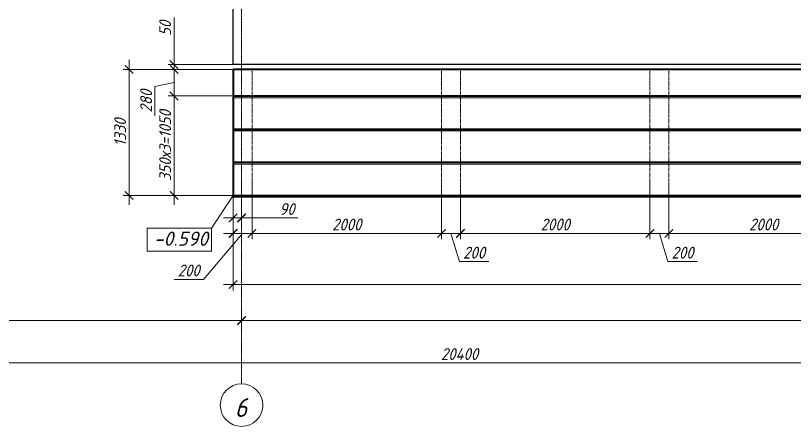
# Model space of a CAD drawing. Header units: millimetres. Extents: x 504091 to 2165846, y 135022 to 442887.
# Drawn here: x 1036159 to 1044380, y 251404 to 255740 of the extents above; entities that cross this region are included whole.
import ezdxf

# ---------------------------------------------------------------- set-up
doc = ezdxf.new("R2010")
doc.units = ezdxf.units.MM
for name, pattern in [('( Dashed )', [0.75, 0.5, -0.25]), ('ADSK_Линия сетки', [25, 20, -2.5, 0, -2.5]), ('осеваяX2', [4, 2.5, -0.5, 0.5, -0.5])]:
    doc.linetypes.add(name, pattern=pattern)
doc.layers.get('Defpoints').update_dxf_attribs({"color": 255})
for name, color, linetype, lineweight in [('Аннотация', 7, 'Continuous', 9), ('Лестницы', 7, 'Continuous', 18), ('Монолит тонкий', 204, 'Continuous', 9), ('Оси', 165, 'осеваяX2', 13), ('отметки', 7, 'Continuous', 20), ('размеры', 7, 'Continuous', 9), ('Размеры КР', 164, 'Continuous', 9)]:
    doc.layers.add(name, color=color, linetype=linetype, lineweight=lineweight)
doc.styles.add('GOST 2.304_new', font='isocpeur.ttf', dxfattribs={"width": 0.9, "oblique": 15})
doc.dimstyles.new('SPDS 1_50', dxfattribs={"dimscale": 50, "dimtxt": 2.5, "dimasz": 1.77, "dimexe": 1.25, "dimexo": 0.625, "dimtad": 1, "dimdec": 0, "dimrnd": 0.001, "dimzin": 9, "dimtxsty": 'GOST 2.304_new', "dimblk": 'ARCHTICK', "dimcen": 2.5, "dimdle": 2, "dimclrt": 256, "dimadec": 0, "dimazin": 2, "dimtfac": 0.75, "dimtdec": 0, "dimtmove": 1, "dimatfit": 3, "dimfxl": 0, "dimtolj": 1, "dimlwd": 9, "dimlwe": 9, "dimarcsym": 0})

# ---------------------------------------------------------------- blocks, each defined once
blk = doc.blocks.new('_ArchTick')
at = {"color": 0, "linetype": 'ByBlock', "const_width": 0.15}
blk.add_lwpolyline([(-0.5, -0.5), (0.5, 0.5)], dxfattribs=at)
blk = doc.blocks.new('*D1604')
at = {"layer": 'Defpoints', "color": 0, "lineweight": 20, "transparency": 16777216}
for p in [(1030644.9, 252073.8), (1051044.9, 252073.8), (1051044.9, 252073.8)]:
    blk.add_point(p, dxfattribs=at)
at = {"layer": 'размеры', "color": 0, "lineweight": 9, "transparency": 16777216}
for p, q in [((1030644.9, 252105.1), (1030644.9, 252136.3)), ((1051044.9, 252105.1), (1051044.9, 252136.3)), ((1030544.9, 252073.8), (1051144.9, 252073.8))]:
    blk.add_line(p, q, dxfattribs=at)
at = {"layer": 'размеры', "color": 0, "lineweight": 9, "transparency": 16777216, "xscale": 88.5, "yscale": 88.5, "zscale": 88.5, "rotation": 180}
blk.add_blockref('_ArchTick', (1030644.9, 252073.8), dxfattribs=at)
at = {"layer": 'размеры', "color": 0, "lineweight": 9, "transparency": 16777216, "xscale": 88.5, "yscale": 88.5, "zscale": 88.5}
blk.add_blockref('_ArchTick', (1051044.9, 252073.8), dxfattribs=at)
at = {"layer": 'размеры', "lineweight": 20, "transparency": 16777216, "insert": (1040844.9, 252167.6), "char_height": 125, "width": 145.965, "attachment_point": 5, "style": 'GOST 2.304_new'}
blk.add_mtext('\\A1;20400', dxfattribs=at)
blk = doc.blocks.new('*D1605')
at = {"layer": 'Defpoints', "color": 0, "lineweight": 20, "transparency": 16777216}
for p in [(1030644.9, 252620.8), (1038544.9, 252620.8), (1038544.9, 252520.8)]:
    blk.add_point(p, dxfattribs=at)
at = {"layer": 'Размеры КР', "color": 0, "lineweight": 9, "transparency": 16777216}
for p, q in [((1030644.9, 252589.5), (1030644.9, 252458.3)), ((1038544.9, 252589.5), (1038544.9, 252458.3)), ((1030544.9, 252520.8), (1038644.9, 252520.8))]:
    blk.add_line(p, q, dxfattribs=at)
at = {"layer": 'Размеры КР', "color": 0, "lineweight": 9, "transparency": 16777216, "xscale": 88.5, "yscale": 88.5, "zscale": 88.5, "rotation": 180}
blk.add_blockref('_ArchTick', (1030644.9, 252520.8), dxfattribs=at)
at = {"layer": 'Размеры КР', "color": 0, "lineweight": 9, "transparency": 16777216, "xscale": 88.5, "yscale": 88.5, "zscale": 88.5}
blk.add_blockref('_ArchTick', (1038544.9, 252520.8), dxfattribs=at)
at = {"layer": 'Размеры КР', "lineweight": 20, "transparency": 16777216, "insert": (1034594.9, 252614.6), "char_height": 125, "width": 124.154, "attachment_point": 5, "style": 'GOST 2.304_new'}
blk.add_mtext('\\A1;7900', dxfattribs=at)
blk = doc.blocks.new('*D1606')
at = {"layer": 'Defpoints', "color": 0, "lineweight": 20, "transparency": 16777216}
for p in [(1038544.9, 252620.8), (1051044.9, 252620.8), (1051044.9, 252520.8)]:
    blk.add_point(p, dxfattribs=at)
at = {"layer": 'Размеры КР', "color": 0, "lineweight": 9, "transparency": 16777216}
for p, q in [((1038544.9, 252589.5), (1038544.9, 252458.3)), ((1051044.9, 252589.5), (1051044.9, 252458.3)), ((1038444.9, 252520.8), (1051144.9, 252520.8))]:
    blk.add_line(p, q, dxfattribs=at)
at = {"layer": 'Размеры КР', "color": 0, "lineweight": 9, "transparency": 16777216, "xscale": 88.5, "yscale": 88.5, "zscale": 88.5, "rotation": 180}
blk.add_blockref('_ArchTick', (1038544.9, 252520.8), dxfattribs=at)
at = {"layer": 'Размеры КР', "color": 0, "lineweight": 9, "transparency": 16777216, "xscale": 88.5, "yscale": 88.5, "zscale": 88.5}
blk.add_blockref('_ArchTick', (1051044.9, 252520.8), dxfattribs=at)
at = {"layer": 'Размеры КР', "lineweight": 20, "transparency": 16777216, "insert": (1044794.9, 252614.6), "char_height": 125, "width": 145.965, "attachment_point": 5, "style": 'GOST 2.304_new'}
blk.add_mtext('\\A1;12500', dxfattribs=at)
blk = doc.blocks.new('*D1607')
at = {"layer": 'Defpoints', "color": 0, "lineweight": 20, "transparency": 16777216}
for p in [(1030644.9, 252073.8), (1051044.9, 252073.8), (1051044.9, 252073.8)]:
    blk.add_point(p, dxfattribs=at)
at = {"layer": 'Размеры КР', "color": 0, "lineweight": 9, "transparency": 16777216}
for p, q in [((1030644.9, 252105.1), (1030644.9, 252136.3)), ((1051044.9, 252105.1), (1051044.9, 252136.3)), ((1030544.9, 252073.8), (1051144.9, 252073.8))]:
    blk.add_line(p, q, dxfattribs=at)
at = {"layer": 'Размеры КР', "color": 0, "lineweight": 9, "transparency": 16777216, "xscale": 88.5, "yscale": 88.5, "zscale": 88.5, "rotation": 180}
blk.add_blockref('_ArchTick', (1030644.9, 252073.8), dxfattribs=at)
at = {"layer": 'Размеры КР', "color": 0, "lineweight": 9, "transparency": 16777216, "xscale": 88.5, "yscale": 88.5, "zscale": 88.5}
blk.add_blockref('_ArchTick', (1051044.9, 252073.8), dxfattribs=at)
at = {"layer": 'Размеры КР', "lineweight": 20, "transparency": 16777216, "insert": (1040844.9, 252167.6), "char_height": 125, "width": 145.965, "attachment_point": 5, "style": 'GOST 2.304_new'}
blk.add_mtext('\\A1;20400', dxfattribs=at)
blk = doc.blocks.new('*D1628')
at = {"layer": 'Defpoints', "color": 0, "lineweight": 20, "transparency": 16777216}
for p in [(1038454.9, 254016.1), (1038544.9, 254016.1), (1038544.9, 253604.2)]:
    blk.add_point(p, dxfattribs=at)
at = {"layer": 'Размеры КР', "color": 0, "lineweight": 9, "transparency": 16777216}
for p, q in [((1038454.9, 253984.8), (1038454.9, 253541.7)), ((1038544.9, 253984.8), (1038544.9, 253541.7)), ((1038354.9, 253604.2), (1038644.9, 253604.2)), ((1039140, 253604.2), (1038544.9, 253604.2))]:
    blk.add_line(p, q, dxfattribs=at)
at = {"layer": 'Размеры КР', "color": 0, "lineweight": 9, "transparency": 16777216, "xscale": 88.5, "yscale": 88.5, "zscale": 88.5, "rotation": 180}
blk.add_blockref('_ArchTick', (1038454.9, 253604.2), dxfattribs=at)
at = {"layer": 'Размеры КР', "color": 0, "lineweight": 9, "transparency": 16777216, "xscale": 88.5, "yscale": 88.5, "zscale": 88.5}
blk.add_blockref('_ArchTick', (1038544.9, 253604.2), dxfattribs=at)
at = {"layer": 'Размеры КР', "lineweight": 20, "transparency": 16777216, "insert": (1039024.5, 253697.9), "char_height": 125, "attachment_point": 5, "style": 'GOST 2.304_new'}
blk.add_mtext('\\A1;90', dxfattribs=at)
blk = doc.blocks.new('*D1630')
at = {"layer": 'Defpoints', "color": 0, "lineweight": 20, "transparency": 16777216}
for p in [(1038454.9, 254479.1), (1051704.9, 254072.5), (1038454.9, 252900.4)]:
    blk.add_point(p, dxfattribs=at)
at = {"layer": 'Размеры КР', "color": 0, "lineweight": 9, "transparency": 16777216}
for p, q in [((1038454.9, 254447.9), (1038454.9, 252837.9)), ((1051704.9, 254041.3), (1051704.9, 252837.9)), ((1051804.9, 252900.4), (1038354.9, 252900.4))]:
    blk.add_line(p, q, dxfattribs=at)
at = {"layer": 'Размеры КР', "color": 0, "lineweight": 9, "transparency": 16777216, "xscale": 88.5, "yscale": 88.5, "zscale": 88.5, "rotation": 180}
blk.add_blockref('_ArchTick', (1038454.9, 252900.4), dxfattribs=at)
at = {"layer": 'Размеры КР', "color": 0, "lineweight": 9, "transparency": 16777216, "xscale": 88.5, "yscale": 88.5, "zscale": 88.5}
blk.add_blockref('_ArchTick', (1051704.9, 252900.4), dxfattribs=at)
at = {"layer": 'Размеры КР', "lineweight": 20, "transparency": 16777216, "insert": (1045079.9, 252994.2), "char_height": 125, "attachment_point": 5, "style": 'GOST 2.304_new'}
blk.add_mtext('\\A1;13250', dxfattribs=at)
blk = doc.blocks.new('*D1631')
at = {"layer": 'Defpoints', "color": 0, "lineweight": 20, "transparency": 16777216}
for p in [(1037831.8, 254892.4), (1039436.6, 254892.4), (1039483, 253842.4)]:
    blk.add_point(p, dxfattribs=at)
at = {"layer": 'Размеры КР', "color": 0, "lineweight": 9, "transparency": 16777216}
for p, q in [((1037831.8, 253742.4), (1037831.8, 254992.4)), ((1039405.4, 254892.4), (1037769.3, 254892.4)), ((1039451.8, 253842.4), (1037769.3, 253842.4))]:
    blk.add_line(p, q, dxfattribs=at)
at = {"layer": 'Размеры КР', "color": 0, "lineweight": 9, "transparency": 16777216, "xscale": 88.5, "yscale": 88.5, "zscale": 88.5}
for p, rotation in [((1037831.8, 254892.4), 90), ((1037831.8, 253842.4), 270)]:
    blk.add_blockref('_ArchTick', p, dxfattribs=dict(at, rotation=rotation))
at = {"layer": 'Размеры КР', "lineweight": 20, "transparency": 16777216, "insert": (1037738.1, 254367.4), "char_height": 125, "attachment_point": 5, "rotation": 90, "style": 'GOST 2.304_new'}
blk.add_mtext('\\A1;350х3=1050', dxfattribs=at)
blk = doc.blocks.new('*D1632')
at = {"layer": 'Defpoints', "color": 0, "lineweight": 20, "transparency": 16777216}
for p in [(1037831.8, 255172.8), (1038478.8, 255172.8), (1039436.6, 254892.4)]:
    blk.add_point(p, dxfattribs=at)
at = {"layer": 'Размеры КР', "color": 0, "lineweight": 9, "transparency": 16777216}
for p, q in [((1037831.8, 254792.4), (1037831.8, 255272.8)), ((1038447.5, 255172.8), (1037769.3, 255172.8)), ((1037831.8, 255032.6), (1037630.9, 254992.1)), ((1037630.9, 254992.1), (1037630.9, 254682.4)), ((1039405.4, 254892.4), (1037769.3, 254892.4))]:
    blk.add_line(p, q, dxfattribs=at)
at = {"layer": 'Размеры КР', "color": 0, "lineweight": 9, "transparency": 16777216, "xscale": 88.5, "yscale": 88.5, "zscale": 88.5}
for p, rotation in [((1037831.8, 255172.8), 90), ((1037831.8, 254892.4), 270)]:
    blk.add_blockref('_ArchTick', p, dxfattribs=dict(at, rotation=rotation))
at = {"layer": 'Размеры КР', "lineweight": 20, "transparency": 16777216, "insert": (1037537.2, 254837.2), "char_height": 125, "attachment_point": 5, "rotation": 90, "style": 'GOST 2.304_new'}
blk.add_mtext('\\A1;280', dxfattribs=at)
blk = doc.blocks.new('*D1633')
at = {"layer": 'Defpoints', "color": 0, "lineweight": 20, "transparency": 16777216}
for p in [(1037831.8, 255222.8), (1038478.8, 255172.8), (1038504.1, 255222.8)]:
    blk.add_point(p, dxfattribs=at)
at = {"layer": 'Размеры КР', "color": 0, "lineweight": 9, "transparency": 16777216}
for p, q in [((1037831.8, 255721.3), (1037831.8, 255222.8)), ((1037831.8, 255222.8), (1037831.8, 255311.3)), ((1038472.8, 255222.8), (1037769.3, 255222.8)), ((1038447.5, 255172.8), (1037769.3, 255172.8)), ((1037831.8, 255172.8), (1037831.8, 255222.8)), ((1037831.8, 255172.8), (1037831.8, 255222.8)), ((1037831.8, 255172.8), (1037831.8, 255084.3))]:
    blk.add_line(p, q, dxfattribs=at)
at = {"layer": 'Размеры КР', "color": 0, "lineweight": 9, "transparency": 16777216, "xscale": 88.5, "yscale": 88.5, "zscale": 88.5}
for p, rotation in [((1037831.8, 255222.8), 270), ((1037831.8, 255172.8), 90)]:
    blk.add_blockref('_ArchTick', p, dxfattribs=dict(at, rotation=rotation))
at = {"layer": 'Размеры КР', "lineweight": 20, "transparency": 16777216, "insert": (1037738.1, 255605.8), "char_height": 125, "attachment_point": 5, "rotation": 90, "style": 'GOST 2.304_new'}
blk.add_mtext('\\A1;50', dxfattribs=at)
blk = doc.blocks.new('*D1634')
at = {"layer": 'Defpoints', "color": 0, "lineweight": 20, "transparency": 16777216}
for p in [(1037357, 255172.8), (1039278.6, 255172.8), (1039549.2, 253842.4)]:
    blk.add_point(p, dxfattribs=at)
at = {"layer": 'Размеры КР', "color": 0, "lineweight": 9, "transparency": 16777216}
for p, q in [((1037357, 253742.4), (1037357, 255272.8)), ((1039247.3, 255172.8), (1037294.5, 255172.8)), ((1039518, 253842.4), (1037294.5, 253842.4))]:
    blk.add_line(p, q, dxfattribs=at)
at = {"layer": 'Размеры КР', "color": 0, "lineweight": 9, "transparency": 16777216, "xscale": 88.5, "yscale": 88.5, "zscale": 88.5}
for p, rotation in [((1037357, 255172.8), 90), ((1037357, 253842.4), 270)]:
    blk.add_blockref('_ArchTick', p, dxfattribs=dict(at, rotation=rotation))
at = {"layer": 'Размеры КР', "lineweight": 20, "transparency": 16777216, "insert": (1037263.2, 254507.6), "char_height": 125, "attachment_point": 5, "rotation": 90, "style": 'GOST 2.304_new'}
blk.add_mtext('\\A1;1330', dxfattribs=at)
blk = doc.blocks.new('*D1729')
at = {"layer": 'Defpoints', "color": 0, "lineweight": 20, "transparency": 16777216}
for p in [(1038454.9, 254051), (1038654.9, 254051), (1038654.9, 253441.2)]:
    blk.add_point(p, dxfattribs=at)
at = {"layer": 'Размеры КР', "color": 0, "lineweight": 9, "transparency": 16777216}
for p, q in [((1038454.9, 254019.8), (1038454.9, 253378.7)), ((1038654.9, 254019.8), (1038654.9, 253378.7)), ((1038554.9, 253441.2), (1038141.7, 252956)), ((1038354.9, 253441.2), (1038754.9, 253441.2)), ((1038141.7, 252956), (1037831.9, 252956))]:
    blk.add_line(p, q, dxfattribs=at)
at = {"layer": 'Размеры КР', "color": 0, "lineweight": 9, "transparency": 16777216, "xscale": 88.5, "yscale": 88.5, "zscale": 88.5, "rotation": 180}
blk.add_blockref('_ArchTick', (1038454.9, 253441.2), dxfattribs=at)
at = {"layer": 'Размеры КР', "color": 0, "lineweight": 9, "transparency": 16777216, "xscale": 88.5, "yscale": 88.5, "zscale": 88.5}
blk.add_blockref('_ArchTick', (1038654.9, 253441.2), dxfattribs=at)
at = {"layer": 'Размеры КР', "lineweight": 20, "transparency": 16777216, "insert": (1037986.8, 253049.8), "char_height": 125, "attachment_point": 5, "style": 'GOST 2.304_new'}
blk.add_mtext('\\A1;200', dxfattribs=at)
blk = doc.blocks.new('*D1730')
at = {"layer": 'Defpoints', "color": 0, "lineweight": 20, "transparency": 16777216}
for p in [(1038654.9, 254051), (1040654.9, 253903.5), (1040654.9, 253441.2)]:
    blk.add_point(p, dxfattribs=at)
at = {"layer": 'Размеры КР', "color": 0, "lineweight": 9, "transparency": 16777216}
for p, q in [((1038654.9, 254019.8), (1038654.9, 253378.7)), ((1040654.9, 253872.2), (1040654.9, 253378.7)), ((1038554.9, 253441.2), (1040754.9, 253441.2))]:
    blk.add_line(p, q, dxfattribs=at)
at = {"layer": 'Размеры КР', "color": 0, "lineweight": 9, "transparency": 16777216, "xscale": 88.5, "yscale": 88.5, "zscale": 88.5, "rotation": 180}
blk.add_blockref('_ArchTick', (1038654.9, 253441.2), dxfattribs=at)
at = {"layer": 'Размеры КР', "color": 0, "lineweight": 9, "transparency": 16777216, "xscale": 88.5, "yscale": 88.5, "zscale": 88.5}
blk.add_blockref('_ArchTick', (1040654.9, 253441.2), dxfattribs=at)
at = {"layer": 'Размеры КР', "lineweight": 20, "transparency": 16777216, "insert": (1039654.9, 253535), "char_height": 125, "attachment_point": 5, "style": 'GOST 2.304_new'}
blk.add_mtext('\\A1;2000', dxfattribs=at)
blk = doc.blocks.new('*D1731')
at = {"layer": 'Defpoints', "color": 0, "lineweight": 20, "transparency": 16777216}
for p in [(1040654.9, 253903.5), (1040854.9, 253903.5), (1040854.9, 253441.2)]:
    blk.add_point(p, dxfattribs=at)
at = {"layer": 'Размеры КР', "color": 0, "lineweight": 9, "transparency": 16777216}
for p, q in [((1040654.9, 253872.2), (1040654.9, 253378.7)), ((1040854.9, 253872.2), (1040854.9, 253378.7)), ((1040554.9, 253441.2), (1040954.9, 253441.2)), ((1040754.9, 253441.2), (1040844, 253144.3)), ((1040844, 253144.3), (1041153.7, 253144.3))]:
    blk.add_line(p, q, dxfattribs=at)
at = {"layer": 'Размеры КР', "color": 0, "lineweight": 9, "transparency": 16777216, "xscale": 88.5, "yscale": 88.5, "zscale": 88.5, "rotation": 180}
blk.add_blockref('_ArchTick', (1040654.9, 253441.2), dxfattribs=at)
at = {"layer": 'Размеры КР', "color": 0, "lineweight": 9, "transparency": 16777216, "xscale": 88.5, "yscale": 88.5, "zscale": 88.5}
blk.add_blockref('_ArchTick', (1040854.9, 253441.2), dxfattribs=at)
at = {"layer": 'Размеры КР', "lineweight": 20, "transparency": 16777216, "insert": (1040998.9, 253238.1), "char_height": 125, "attachment_point": 5, "style": 'GOST 2.304_new'}
blk.add_mtext('\\A1;200', dxfattribs=at)
blk = doc.blocks.new('*D1732')
at = {"layer": 'Defpoints', "color": 0, "lineweight": 20, "transparency": 16777216}
for p in [(1042854.9, 254012.4), (1040854.9, 253903.5), (1042854.9, 253441.2)]:
    blk.add_point(p, dxfattribs=at)
at = {"layer": 'Размеры КР', "color": 0, "lineweight": 9, "transparency": 16777216}
for p, q in [((1042854.9, 253981.2), (1042854.9, 253378.7)), ((1040854.9, 253872.2), (1040854.9, 253378.7)), ((1040754.9, 253441.2), (1042954.9, 253441.2))]:
    blk.add_line(p, q, dxfattribs=at)
at = {"layer": 'Размеры КР', "color": 0, "lineweight": 9, "transparency": 16777216, "xscale": 88.5, "yscale": 88.5, "zscale": 88.5, "rotation": 180}
blk.add_blockref('_ArchTick', (1040854.9, 253441.2), dxfattribs=at)
at = {"layer": 'Размеры КР', "color": 0, "lineweight": 9, "transparency": 16777216, "xscale": 88.5, "yscale": 88.5, "zscale": 88.5}
blk.add_blockref('_ArchTick', (1042854.9, 253441.2), dxfattribs=at)
at = {"layer": 'Размеры КР', "lineweight": 20, "transparency": 16777216, "insert": (1041854.9, 253535), "char_height": 125, "attachment_point": 5, "style": 'GOST 2.304_new'}
blk.add_mtext('\\A1;2000', dxfattribs=at)
blk = doc.blocks.new('*D1733')
at = {"layer": 'Defpoints', "color": 0, "lineweight": 20, "transparency": 16777216}
for p in [(1042854.9, 254012.4), (1043054.9, 254000.6), (1043054.9, 253441.2)]:
    blk.add_point(p, dxfattribs=at)
at = {"layer": 'Размеры КР', "color": 0, "lineweight": 9, "transparency": 16777216}
for p, q in [((1042854.9, 253981.2), (1042854.9, 253378.7)), ((1043054.9, 253969.4), (1043054.9, 253378.7)), ((1042754.9, 253441.2), (1043154.9, 253441.2)), ((1042954.9, 253441.2), (1043044, 253144.3)), ((1043044, 253144.3), (1043353.7, 253144.3))]:
    blk.add_line(p, q, dxfattribs=at)
at = {"layer": 'Размеры КР', "color": 0, "lineweight": 9, "transparency": 16777216, "xscale": 88.5, "yscale": 88.5, "zscale": 88.5, "rotation": 180}
blk.add_blockref('_ArchTick', (1042854.9, 253441.2), dxfattribs=at)
at = {"layer": 'Размеры КР', "color": 0, "lineweight": 9, "transparency": 16777216, "xscale": 88.5, "yscale": 88.5, "zscale": 88.5}
blk.add_blockref('_ArchTick', (1043054.9, 253441.2), dxfattribs=at)
at = {"layer": 'Размеры КР', "lineweight": 20, "transparency": 16777216, "insert": (1043198.9, 253238.1), "char_height": 125, "attachment_point": 5, "style": 'GOST 2.304_new'}
blk.add_mtext('\\A1;200', dxfattribs=at)
blk = doc.blocks.new('*D1739')
at = {"layer": 'Defpoints', "color": 0, "lineweight": 20, "transparency": 16777216}
for p in [(1043054.9, 254000.6), (1045054.9, 254000.6), (1045054.9, 253441.2)]:
    blk.add_point(p, dxfattribs=at)
at = {"layer": 'Размеры КР', "color": 0, "lineweight": 9, "transparency": 16777216}
for p, q in [((1043054.9, 253969.4), (1043054.9, 253378.7)), ((1045054.9, 253969.4), (1045054.9, 253378.7)), ((1042954.9, 253441.2), (1045154.9, 253441.2))]:
    blk.add_line(p, q, dxfattribs=at)
at = {"layer": 'Размеры КР', "color": 0, "lineweight": 9, "transparency": 16777216, "xscale": 88.5, "yscale": 88.5, "zscale": 88.5, "rotation": 180}
blk.add_blockref('_ArchTick', (1043054.9, 253441.2), dxfattribs=at)
at = {"layer": 'Размеры КР', "color": 0, "lineweight": 9, "transparency": 16777216, "xscale": 88.5, "yscale": 88.5, "zscale": 88.5}
blk.add_blockref('_ArchTick', (1045054.9, 253441.2), dxfattribs=at)
at = {"layer": 'Размеры КР', "lineweight": 20, "transparency": 16777216, "insert": (1044054.9, 253535), "char_height": 125, "attachment_point": 5, "style": 'GOST 2.304_new'}
blk.add_mtext('\\A1;2000', dxfattribs=at)

msp = doc.modelspace()

# ---------------------------------------------------------------- linework, layer by layer
at = {"layer": 'Аннотация', "lineweight": 20}
msp.add_lwpolyline([(1037546.6474, 253496.9316), (1038227.1464, 253496.9316), (1038227.1464, 253252.1732), (1037546.6474, 253252.1732)], close=True, dxfattribs=at)
at = {"layer": 'Лестницы', "color": 2, "lineweight": 30}
for p, q in [((1038454.9417, 255222.781), (1038454.9417, 260053.4259)), ((1051704.9417, 255222.781), (1038454.9417, 255222.781))]:
    msp.add_line(p, q, dxfattribs=at)
at = {"layer": 'Лестницы', "color": 5, "linetype": '( Dashed )', "lineweight": 9, "ltscale": 20}
for p, q in [((1038654.9417, 255172.781), (1038654.9417, 253842.4259)), ((1040654.9417, 255172.781), (1040654.9417, 253842.4259)), ((1040854.9417, 255172.781), (1040854.9417, 253842.4259)), ((1042854.9417, 255172.781), (1042854.9417, 253842.4259)), ((1043054.9417, 255172.781), (1043054.9417, 253842.4259))]:
    msp.add_line(p, q, dxfattribs=at)
at = {"layer": 'Лестницы', "color": 5, "linetype": '( Dashed )', "lineweight": 9, "ltscale": 10}
for p, q in [((1038454.9417, 254872.4259), (1051704.9417, 254872.4259)), ((1038454.9417, 254522.4259), (1051704.9417, 254522.4259)), ((1038454.9417, 254522.4259), (1051704.9417, 254522.4259)), ((1038454.9417, 254172.4259), (1051704.9417, 254172.4259)), ((1038454.9417, 254172.4259), (1051704.9417, 254172.4259)), ((1038454.9417, 253822.4259), (1051704.9417, 253822.4259))]:
    msp.add_line(p, q, dxfattribs=at)
at = {"layer": 'Монолит тонкий', "lineweight": 40, "ltscale": 100}
for p, q in [((1038454.9417, 255172.781), (1038454.9417, 253842.4259)), ((1051704.9417, 255172.781), (1038454.9417, 255172.781)), ((1038454.9417, 254892.4259), (1051704.9417, 254892.4259)), ((1038454.9417, 254542.4259), (1051704.9417, 254542.4259)), ((1038454.9417, 254192.4259), (1051704.9417, 254192.4259)), ((1038454.9417, 253842.4259), (1051704.9417, 253842.4259))]:
    msp.add_line(p, q, dxfattribs=at)
at = {"layer": 'Оси', "linetype": 'ADSK_Линия сетки'}
msp.add_line((1038544.9086, 251853.8083), (1038544.9086, 262437.2211), dxfattribs=at)
at = {"layer": 'Размеры КР', "lineweight": 20}
msp.add_line((1038227.1464, 253496.9316), (1038454.9417, 253842.4259), dxfattribs=at)
msp.add_circle((1038544.9086, 251628.8083), 225, dxfattribs=at)

# ---------------------------------------------------------------- texts
at = {"layer": 'Оси', "insert": (1038537.6986, 251603.2324), "char_height": 200, "width": 245.7, "attachment_point": 5, "line_spacing_factor": 1.022766, "style": 'GOST 2.304_new'}
msp.add_mtext('\\pt51.428,102.858,154.286,205.714,257.142,308.572,360,411.428,462.858,514.286,565.714,617.142,668.572,720,771.428,822.858,874.286,925.714,977.142,1028.572,1080,1131.428,1182.858,1234.286,1285.714,1337.142,1388.572,1440,1491.428,1542.858,1594.286,1645.714;6', dxfattribs=at)
at = {"layer": 'отметки', "lineweight": 20, "insert": (1037619.3941, 253460.4409), "char_height": 150, "width": 771.616927, "attachment_point": 1, "line_spacing_factor": 1.022761, "style": 'GOST 2.304_new'}
msp.add_mtext('{\\W1;-0.590}', dxfattribs=at)

# ---------------------------------------------------------------- dimensions: what is measured, and where the dimension line sits
at = {"layer": 'размеры', "lineweight": 20}
dim = msp.add_linear_dim(base=(1051044.9086, 252073.8292), p1=(1030644.9086, 252073.8292), p2=(1051044.9086, 252073.8292), dimstyle='SPDS 1_50', dxfattribs=at)
dim.commit()
dim.dimension.update_dxf_attribs({"geometry": '*D1604', "text_midpoint": (1040844.9086, 252167.5792)})
at = {"layer": 'Размеры КР', "lineweight": 20}
for base, p1, p2, picture, middle in [((1037831.8153, 255222.781), (1038478.7703, 255172.781), (1038504.0837, 255222.781), '*D1633', (1037809.789, 255605.8482)), ((1037831.8153, 255172.781), (1039436.6257, 254892.4259), (1038478.7703, 255172.781), '*D1632', (1037630.9074, 254960.8451))]:
    dim = msp.add_linear_dim(base=base, p1=p1, p2=p2, angle=90, dimstyle='SPDS 1_50', dxfattribs=at)
    dim.commit()
    dim.dimension.update_dxf_attribs({"geometry": picture, "text_midpoint": middle, "dimtype": 160})
dim = msp.add_linear_dim(base=(1037356.9989, 255172.781), p1=(1039549.2498, 253842.4259), p2=(1039278.5588, 255172.781), angle=90, dimstyle='SPDS 1_50', dxfattribs=at)
dim.commit()
dim.dimension.update_dxf_attribs({"geometry": '*D1634', "text_midpoint": (1037263.2489, 254507.6035)})
dim = msp.add_linear_dim(base=(1037831.8153, 254892.4259), p1=(1039483.0021, 253842.4259), p2=(1039436.6257, 254892.4259), angle=90, text='350х3=<>', dimstyle='SPDS 1_50', dxfattribs=at)
dim.commit()
dim.dimension.update_dxf_attribs({"geometry": '*D1631', "text_midpoint": (1037738.0653, 254367.4259)})
for base, p1, p2, picture, middle in [((1038454.9417, 252900.4441), (1051704.9417, 254072.5108), (1038454.9417, 254479.1212), '*D1630', (1045079.9417, 252994.1941)), ((1040654.9417, 253441.2088), (1038654.9417, 254051.0332), (1040654.9417, 253903.4957), '*D1730', (1039654.9417, 253534.9588)), ((1042854.9417, 253441.2088), (1040854.9417, 253903.4957), (1042854.9417, 254012.4344), '*D1732', (1041854.9417, 253534.9588)), ((1043054.9417, 253441.2088), (1042854.9417, 254012.4344), (1043054.9417, 254000.6445), '*D1733', (1043075.2542, 253238.0838)), ((1045054.9417, 253441.2088), (1043054.9417, 254000.6445), (1045054.9417, 254000.6445), '*D1739', (1044054.9417, 253534.9588)), ((1040854.9417, 253441.2088), (1040654.9417, 253903.4957), (1040854.9417, 253903.4957), '*D1731', (1040875.2542, 253238.0838)), ((1038544.9086, 252520.8039), (1030644.9086, 252620.7888), (1038544.9086, 252620.7888), '*D1605', (1034594.9086, 252614.5539)), ((1051044.9086, 252520.8039), (1038544.9086, 252620.7888), (1051044.9086, 252620.7888), '*D1606', (1044794.9086, 252614.5539)), ((1051044.9086, 252073.8292), (1030644.9086, 252073.8292), (1051044.9086, 252073.8292), '*D1607', (1040844.9086, 252167.5792))]:
    dim = msp.add_linear_dim(base=base, p1=p1, p2=p2, dimstyle='SPDS 1_50', dxfattribs=at)
    dim.commit()
    dim.dimension.update_dxf_attribs({"geometry": picture, "text_midpoint": middle})
for base, p1, p2, picture, middle in [((1038654.9417, 253441.2088), (1038454.9417, 254051.0332), (1038654.9417, 254051.0332), '*D1729', (1038110.4188, 252956.0273)), ((1038544.9086, 253604.1814), (1038454.9417, 254016.0514), (1038544.9086, 254016.0514), '*D1628', (1039024.5187, 253598.7125))]:
    dim = msp.add_linear_dim(base=base, p1=p1, p2=p2, dimstyle='SPDS 1_50', dxfattribs=at)
    dim.commit()
    dim.dimension.update_dxf_attribs({"geometry": picture, "text_midpoint": middle, "dimtype": 160})

doc.saveas('drawing.dxf')
